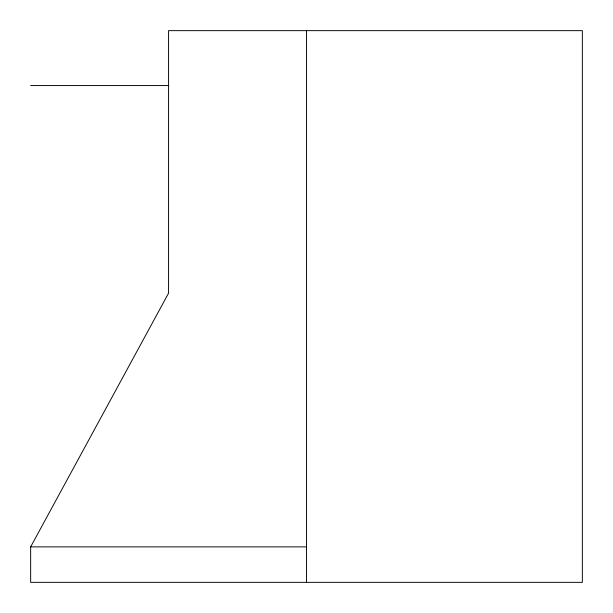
<?xml version="1.0" encoding="UTF-8"?>
<svg xmlns="http://www.w3.org/2000/svg" width="613" height="613" viewBox="0 0 613 613"><rect width="100%" height="100%" fill="white"/><g stroke="black" fill="none" stroke-linecap="round" stroke-linejoin="round"><path stroke-width="0.92" d="M30.65 546.88L168.575 293.167L168.575 30.65L582.35 30.65L582.35 582.35L30.65 582.35L30.65 546.88L306.5 546.88M30.65 85.567L168.575 85.567M306.5 30.65L306.5 582.35"/></g></svg>
